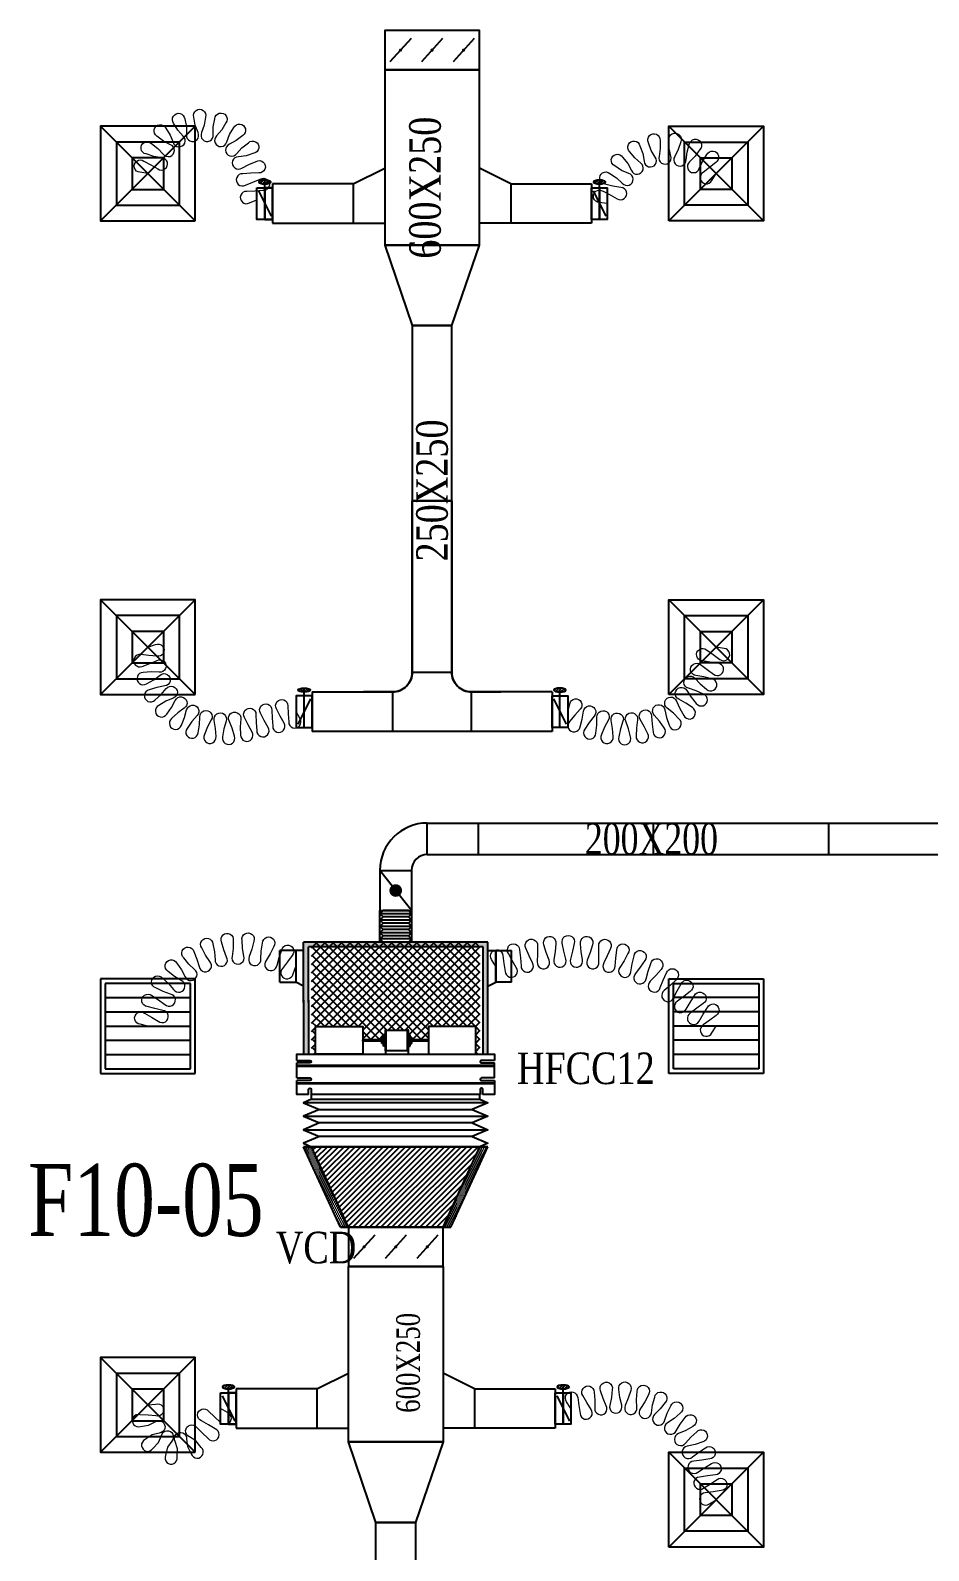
# Model space of a CAD drawing. Header units: metres. Extents: x 352651 to 1421851, y -87441 to -24441.
# Drawn here: x 1181488 to 1187178, y -72082 to -62453 of the extents above; entities that cross this region are included whole.
import ezdxf
from ezdxf.enums import TextEntityAlignment as Align

# ---------------------------------------------------------------- set-up
doc = ezdxf.new("R2010")
doc.units = ezdxf.units.M
doc.header["$LTSCALE"] = 300
doc.header["$MEASUREMENT"] = 0
for name, color, linetype in [('bat noi mem', 4, 'CONTINUOUS'), ('CUAGIO', 2, 'CONTINUOUS'), ('KT', 1, 'CONTINUOUS'), ('thiet bi', 11, 'CONTINUOUS')]:
    doc.layers.add(name, color=color, linetype=linetype)
doc.layers.add('noi mem', color=5, linetype='BATTING', lineweight=0)
doc.styles.add('PHU', font='vntimeh.shx', dxfattribs={"width": 0.8})
doc.styles.add('ROMANS', font='romans.shx', dxfattribs={"width": 0.75, "bigfont": 'romancvn.shx'})
doc.linetypes.add('BATTING', pattern='A,0.0001,-0.1,[134,ltypeshp.shx,S=0.1,R=0,X=-0.1,Y=0],-0.2,[134,ltypeshp.shx,S=0.1,R=180,X=0.1,Y=0],-0.1', length=0.4001)
pattern_1 = [(0, (722615.555, 215751.666), (6.25, -12.5), [0, -12.5])]

# ---------------------------------------------------------------- blocks, each defined once
blk = doc.blocks.new('SAD')
at = {"layer": 'CUAGIO', "color": 8}
for p, q in [((-300, -300), (300, 300)), ((300, -300), (-300, 300))]:
    blk.add_line(p, q, dxfattribs=at)
at = {"layer": 'CUAGIO'}
blk.add_lwpolyline([(300, -300), (300, 300), (-300, 300), (-300, -300)], close=True, dxfattribs=at)
at = {"layer": 'CUAGIO', "color": 8}
for points in [[(200, -200), (200, 200), (-200, 200), (-200, -200)], [(100, -100), (100, 100), (-100, 100), (-100, -100)]]:
    blk.add_lwpolyline(points, close=True, dxfattribs=at)
blk = doc.blocks.new('SAG')
at = {"layer": 'CUAGIO'}
for p, q in [((-300, 300), (-300, -300)), ((300, 300), (-300, 300)), ((300, -300), (300, 300)), ((-300, -300), (300, -300))]:
    blk.add_line(p, q, dxfattribs=at)
at = {"layer": 'CUAGIO', "color": 8}
for p, q in [((-270, 270), (-270, -270)), ((270, 270), (-270, 270)), ((-180, -270), (-180, 270)), ((-90, -270), (-90, 270)), ((0, -270), (0, 270)), ((90, -270), (90, 270)), ((180, -270), (180, 270)), ((270, -270), (270, 270)), ((-270, -270), (270, -270))]:
    blk.add_line(p, q, dxfattribs=at)
blk = doc.blocks.new('1-van gio D200')
at = {"layer": 'CUAGIO'}
h = blk.add_hatch(dxfattribs=at)
h.set_pattern_fill('ANSI31', color=256, scale=100, style=0)
edge = h.paths.add_edge_path()
edge.add_ellipse((486127, -58494), major_axis=(-38.1, 0), ratio=0.310482, start_angle=0, end_angle=360, ccw=False)
for p, q in [((486127, -58257.4), (486127, -58494)), ((486167, -58437.3), (486087.1, -58277.5))]:
    blk.add_line(p, q, dxfattribs=at)
at = {"layer": 'CUAGIO', "const_width": 3}
for points in [[(486127, -58457.4), (486177, -58457.4), (486177, -58257.4), (486077, -58257.4), (486077, -58457.4), (486127, -58457.4)], [(486127, -58257.4), (486127, -58494)], [(486167, -58437.3), (486087.1, -58277.5)]]:
    blk.add_lwpolyline(points, dxfattribs=at)
at = {"layer": 'CUAGIO'}
blk.add_lwpolyline([(486177, -58457.4), (486077, -58457.4), (486077, -58257.4), (486177, -58257.4)], close=True, dxfattribs=at)
at = {"layer": 'CUAGIO', "const_width": 5.35}
blk.add_lwpolyline([(486130.7, -58357.4, -1), (486123.3, -58357.4, -1)], format="xyb", close=True, dxfattribs=at)
at = {"layer": 'CUAGIO', "extrusion": (0, 0, -1)}
blk.add_ellipse((486127, -58494), major_axis=(-38.1, 0), ratio=0.310482, start_param=-1.570796, end_param=4.712389, dxfattribs=at)
blk = doc.blocks.new('bac noi mem')
at = {"layer": 'bat noi mem'}
for p, q in [((493886.7, -64673), (493866.7, -64693)), ((494066.7, -64693), (493866.7, -64693)), ((493866.7, -64693), (493886.7, -64713)), ((494046.7, -64673), (493886.7, -64673)), ((494046.7, -64673), (494066.7, -64693)), ((494066.7, -64693), (494046.7, -64713)), ((493886.7, -64713), (493866.7, -64733)), ((494066.7, -64733), (493866.7, -64733)), ((493866.7, -64733), (493886.7, -64753)), ((493886.7, -64753), (493866.7, -64773)), ((494066.7, -64773), (493866.7, -64773)), ((493866.7, -64773), (493886.7, -64793)), ((493886.7, -64793), (493866.7, -64813)), ((494046.7, -64713), (493886.7, -64713)), ((494046.7, -64753), (493886.7, -64753)), ((494046.7, -64793), (493886.7, -64793)), ((494046.7, -64713), (494066.7, -64733)), ((494066.7, -64733), (494046.7, -64753)), ((494046.7, -64753), (494066.7, -64773)), ((494066.7, -64773), (494046.7, -64793)), ((494046.7, -64793), (494066.7, -64813)), ((494066.7, -64813), (493866.7, -64813)), ((493866.7, -64813), (493886.7, -64833)), ((493886.7, -64833), (493866.7, -64853)), ((494066.7, -64853), (493866.7, -64853)), ((493866.7, -64853), (493886.7, -64873)), ((494046.7, -64833), (493886.7, -64833)), ((494046.7, -64873), (493886.7, -64873)), ((494066.7, -64813), (494046.7, -64833)), ((494046.7, -64833), (494066.7, -64853)), ((494066.7, -64853), (494046.7, -64873))]:
    blk.add_line(p, q, dxfattribs=at)

msp = doc.modelspace()

# ---------------------------------------------------------------- hatches: boundary and pattern name
at = {"layer": 'CUAGIO'}
h = msp.add_hatch(dxfattribs=at)
h.set_pattern_fill('DOTS', color=256, scale=200, style=0)
h.set_pattern_definition([(0, (348861.761, -8163.507), (6.25, -12.5), [0, -12.5])])
h.paths.add_polyline_path([(1184385.5, -68938), (1184355.5, -68938), (1184355.5, -68258), (1183248.5, -68258), (1183248.5, -68610.6), (1183248.5, -68938), (1183218.5, -68938), (1183218.5, -68595.6), (1183218.5, -68228), (1184385.5, -68228)])
at = {"layer": 'CUAGIO', "ltscale": 1.5}
h = msp.add_hatch(dxfattribs=at)
h.set_pattern_fill('ANSI37', color=9, scale=300, angle=360, style=0)
h.set_pattern_definition([(315, (716423.596, -115087.6), (-26.5165043, -26.5165043), []), (225, (716423.596, -115087.6), (-26.5165043, 26.5165043), [])])
h.paths.add_polyline_path([(1184335.5, -68228), (1184335.5, -68938), (1184309.5, -68938), (1184309.5, -68763), (1184009.5, -68763), (1184009.5, -68845.9), (1183904.2, -68845.9), (1183904.2, -68830.3), (1183893.7, -68830.3), (1183893.7, -68814.5), (1183883.8, -68814.5), (1183883.8, -68789.5, 1), (1183877.3, -68787.4), (1183741.1, -68787.4, 1), (1183734.6, -68789.5), (1183734.6, -68814.5), (1183724.8, -68814.5), (1183724.8, -68830.3), (1183714.2, -68830.3), (1183714.2, -68845.9), (1183594.6, -68845.9), (1183594.6, -68763), (1183294.6, -68763), (1183294.6, -68938), (1183268.5, -68938), (1183268.5, -68595.6), (1183268.5, -68228)])
at = {"layer": 'CUAGIO'}
h = msp.add_hatch(dxfattribs=at)
h.set_pattern_fill('DOTS', color=256, scale=200, style=0)
h.set_pattern_definition(pattern_1)
h.paths.add_polyline_path([(1183268.5, -69523.5), (1183218.5, -69523.5), (1183452, -70033.5), (1183502, -70033.5)])
h = msp.add_hatch(dxfattribs=at)
h.set_pattern_fill('ANSI31', color=256, scale=200, style=0)
h.set_pattern_definition([(45, (356661.761, -88785.483), (-17.6776695, 17.6776695), [])])
h.paths.add_polyline_path([(1184102, -70033.5), (1183502, -70033.5), (1183268.5, -69523.5), (1184335.5, -69523.5)])
h = msp.add_hatch(dxfattribs=at)
h.set_pattern_fill('DOTS', color=256, scale=200, style=0)
h.set_pattern_definition(pattern_1)
h.paths.add_polyline_path([(1184102, -70033.5), (1184152, -70033.5), (1184385.5, -69523.5), (1184335.5, -69523.5)])

# ---------------------------------------------------------------- linework, layer by layer
at = {"layer": 'bat noi mem'}
for p, q in [((1184385.5, -69244.9), (1183218.5, -69244.9)), ((1183218.5, -69330.6), (1184385.5, -69330.6)), ((1183318.5, -69287.8), (1184285.5, -69287.8)), ((1183218.5, -69416.3), (1184385.5, -69416.3)), ((1184285.5, -69373.5), (1183318.5, -69373.5)), ((1183268.5, -69523.5), (1184335.5, -69523.5)), ((1184335.5, -69523.5), (1183268.5, -69523.5)), ((1184285.5, -69459.2), (1183318.5, -69459.2))]:
    msp.add_line(p, q, dxfattribs=at)
for points in [[(1183268.5, -69223.5), (1183218.5, -69244.9), (1183318.5, -69287.8), (1183218.5, -69330.6), (1183318.5, -69373.5), (1183218.5, -69416.3), (1183318.5, -69459.2), (1183218.5, -69502), (1183268.5, -69523.5)], [(1184335.5, -69223.5), (1184385.5, -69244.9), (1184285.5, -69287.8), (1184385.5, -69330.6), (1184285.5, -69373.5), (1184385.5, -69416.3), (1184285.5, -69459.2), (1184385.5, -69502), (1184335.5, -69523.5)]]:
    msp.add_lwpolyline(points, dxfattribs=at)
at = {"layer": 'CUAGIO'}
for p, q in [((1183899.1, -62503.4), (1183765.2, -62652)), ((1184099.1, -62503.4), (1183965.2, -62652)), ((1184299.1, -62503.4), (1184165.2, -62652)), ((1184332.1, -62702.7), (1183732.1, -62702.7)), ((1183532.1, -63424.6), (1183732.1, -63324.6)), ((1184532.1, -63424.6), (1184332.1, -63324.6)), ((1183532.1, -63424.6), (1183022.1, -63424.6)), ((1183022.1, -63424.6), (1183022.1, -63674.6)), ((1183532.1, -63424.6), (1183532.1, -63674.6)), ((1184532.1, -63424.6), (1185042.1, -63424.6)), ((1184532.1, -63424.6), (1184532.1, -63674.6)), ((1185042.1, -63424.6), (1185042.1, -63674.6)), ((1183022.1, -63674.6), (1183732.1, -63674.6)), ((1185042.1, -63674.6), (1184332.1, -63674.6)), ((1183907.1, -66517.7), (1184157.1, -66517.7)), ((1183272.1, -66642.7), (1183272.1, -66892.7)), ((1183782.1, -66642.7), (1183782.1, -66892.7)), ((1184282.1, -66892.7), (1184282.1, -66642.7)), ((1184792.1, -66642.7), (1184792.1, -66892.7)), ((1184002, -67473.4), (1188765.4, -67473.3)), ((1184002, -67673.4), (1188965.5, -67673.3)), ((1183702, -67773.4), (1183702, -67984.4)), ((1183902, -68028), (1183702, -67773.4)), ((1183702, -67773.4), (1183902, -67773.4)), ((1183702, -67773.4), (1183702, -68004)), ((1183902, -67773.4), (1183902, -68004.5)), ((1183702, -68028), (1183902, -68028)), ((1183702, -68228), (1183702, -68028)), ((1183902, -68028), (1183902, -68228)), ((1183218.5, -68610.6), (1183218.5, -68228)), ((1183248.5, -68610.6), (1183248.5, -68258)), ((1183902, -68228), (1183702, -68228)), ((1183068.8, -68481.9), (1183068.8, -68281.9)), ((1183168.5, -68281.9), (1183068.8, -68281.9)), ((1183168.5, -68281.9), (1183168.5, -68481.9)), ((1183168.5, -68281.9), (1183168.5, -68481.9)), ((1183168.5, -68281.9), (1183168.5, -68481.9)), ((1184435.5, -68481.9), (1184435.5, -68281.9)), ((1184435.5, -68281.9), (1184435.5, -68481.9)), ((1184435.5, -68281.9), (1184435.5, -68481.9)), ((1184435.5, -68281.9), (1184535.2, -68281.9)), ((1184535.2, -68481.9), (1184535.2, -68281.9)), ((1183218.5, -68595.6), (1183218.5, -68938)), ((1183248.5, -68595.6), (1183248.5, -68938)), ((1184385.5, -69523.5), (1183218.5, -69523.5)), ((1183452, -70033.5), (1183218.5, -69523.5)), ((1183218.5, -69523.5), (1184385.5, -69523.5)), ((1183268.5, -69523.5), (1184335.5, -69523.5)), ((1184335.5, -69523.5), (1183268.5, -69523.5)), ((1183502, -70033.5), (1183268.5, -69523.5)), ((1184102, -70033.5), (1184335.5, -69523.5)), ((1184152, -70033.5), (1184385.5, -69523.5)), ((1183502, -70033.5), (1183452, -70033.5)), ((1183452, -70033.5), (1184152, -70033.5)), ((1183502, -70033.5), (1183452, -70033.5)), ((1183669, -70084.2), (1183535.1, -70232.8)), ((1183869, -70084.2), (1183735.1, -70232.8)), ((1184069, -70084.2), (1183935.1, -70232.8)), ((1184102, -70033.5), (1184152, -70033.5)), ((1184102, -70033.5), (1184152, -70033.5)), ((1184102, -70283.5), (1183502, -70283.5)), ((1183302, -71057.2), (1183502, -70957.2)), ((1184302, -71057.2), (1184102, -70957.2)), ((1183302, -71057.2), (1182792, -71057.2)), ((1182792, -71057.2), (1182792, -71307.2)), ((1183302, -71057.2), (1183302, -71307.2)), ((1184302, -71057.2), (1184812, -71057.2)), ((1184302, -71057.2), (1184302, -71307.2)), ((1184812, -71057.2), (1184812, -71307.2)), ((1182792, -71307.2), (1183502, -71307.2)), ((1184812, -71307.2), (1184102, -71307.2))]:
    msp.add_line(p, q, dxfattribs=at)
at = {"layer": 'CUAGIO', "ltscale": 1.5}
msp.add_line((1184792.1, -66892.7), (1183272.1, -66892.7), dxfattribs=at)
at = {"layer": 'CUAGIO', "color": 2}
for p, q in [((1184002, -67673.4), (1184002, -67473.4)), ((1184325.4, -67673.3), (1184325.4, -67473.3)), ((1185435.4, -67673.3), (1185435.4, -67473.3)), ((1186545.4, -67673.3), (1186545.4, -67473.3)), ((1183702, -67818), (1183702, -68028)), ((1183902, -67818), (1183902, -68028)), ((1184385.5, -68228), (1183218.5, -68228)), ((1184355.5, -68258), (1183248.5, -68258)), ((1184355.5, -68938), (1184355.5, -68258)), ((1184385.5, -68938), (1184385.5, -68228))]:
    msp.add_line(p, q, dxfattribs=at)
at = {"layer": 'CUAGIO'}
for points in [[(1183732.1, -62702.7), (1184332.1, -62702.7), (1184332.1, -62452.7), (1183732.1, -62452.7)], [(1183022.1, -63449.6), (1182972.1, -63449.6), (1182972.1, -63649.6), (1183022.1, -63649.6)], [(1185042.1, -63449.6), (1185092.1, -63449.6), (1185092.1, -63649.6), (1185042.1, -63649.6)], [(1184332.1, -63812.7), (1183732.1, -63812.7), (1183907.1, -64322.7), (1184157.1, -64322.7)], [(1183907.1, -64322.7), (1183907.1, -65432.7), (1184157.1, -65432.7), (1184157.1, -64322.7)], [(1183502, -70283.5), (1184102, -70283.5), (1184102, -70033.5), (1183502, -70033.5)], [(1183502, -70283.5), (1184102, -70283.5), (1184102, -71393.5), (1183502, -71393.5)], [(1182792, -71082.2), (1182742, -71082.2), (1182742, -71282.2), (1182792, -71282.2)], [(1184812, -71082.2), (1184862, -71082.2), (1184862, -71282.2), (1184812, -71282.2)], [(1183502, -71393.5), (1184102, -71393.5), (1183927, -71903.5), (1183677, -71903.5)]]:
    msp.add_lwpolyline(points, close=True, dxfattribs=at)
for points, const_width in [([(1183827.1, -62577.7, -1), (1183837.1, -62577.7, -1)], 10), ([(1184027.1, -62577.7, -1), (1184037.1, -62577.7, -1)], 10), ([(1184227.1, -62577.7, -1), (1184237.1, -62577.7, -1)], 10), ([(1183822, -67901, 1), (1183782, -67901, 1)], 40), ([(1183597, -70158.5, -1), (1183607, -70158.5, -1)], 10), ([(1183797, -70158.5, -1), (1183807, -70158.5, -1)], 10), ([(1183997, -70158.5, -1), (1184007, -70158.5, -1)], 10)]:
    msp.add_lwpolyline(points, format="xyb", close=True, dxfattribs=dict(at, const_width=const_width))
at = {"layer": 'CUAGIO', "color": 2}
msp.add_lwpolyline([(1183732.1, -63812.7), (1184332.1, -63812.7), (1184332.1, -62702.7), (1183732.1, -62702.7)], close=True, dxfattribs=at)
at = {"layer": 'CUAGIO'}
for points in [[(1183272.1, -66642.7), (1183782.1, -66642.7, 0.414214), (1183907.1, -66517.7), (1183907.1, -65432.7), (1184157.1, -65432.7), (1184157.1, -66517.7, 0.414214), (1184282.1, -66642.7), (1184467.1, -66642.7)], [(1184792.1, -66642.7), (1184282.1, -66642.7, -0.414214), (1184157.1, -66517.7), (1184157.1, -65432.7), (1183907.1, -65432.7), (1183907.1, -66517.7, -0.414214), (1183782.1, -66642.7), (1183597.1, -66642.7)], [(1182366.8, -73087.6), (1183552, -73087.6, 0.414214), (1183677, -72962.6), (1183677, -71903.5), (1183927, -71903.5), (1183927, -72962.6, 0.414214), (1184052, -73087.6), (1185237.2, -73087.6)]]:
    msp.add_lwpolyline(points, format="xyb", dxfattribs=at)
for points in [[(1183218.5, -68281.9), (1183168.5, -68281.9)], [(1184385.5, -68281.9), (1184435.5, -68281.9)], [(1183068.8, -68481.9), (1183168.5, -68481.9)], [(1183218.5, -68507.1), (1183168.5, -68481.9)], [(1184385.5, -68507.1), (1184435.5, -68481.9)], [(1184535.2, -68481.9), (1184435.5, -68481.9)]]:
    msp.add_lwpolyline(points, dxfattribs=at)
for radius in [300, 100]:
    msp.add_arc((1184002, -67773.4), radius, 90, 180, dxfattribs=at)
at = {"layer": 'noi mem', "linetype": 'ByBlock', "ltscale": 1.5}
for points in [[(1182232.1, -63359.6), (1182182, -63351.6, -1.333333), (1182206.4, -63280.7), (1182250.8, -63305.2), (1182294.9, -63329.9, 1.333333), (1182319.8, -63259.2), (1182269.8, -63250.9), (1182220.1, -63235.5, -1.333333), (1182254.1, -63168.7), (1182295.8, -63199.7), (1182329.2, -63236.3, 1.333333), (1182374.7, -63176.7), (1182330.7, -63154.1), (1182289.7, -63122, -1.333333), (1182345.3, -63071.6), (1182373.2, -63115.5), (1182391.4, -63161.6, 1.333333), (1182455.2, -63122.1), (1182422.1, -63085.3), (1182395.2, -63040.7, -1.333333), (1182465.1, -63013.5), (1182475.6, -63064.5), (1182476.1, -63113.9, 1.333333), (1182549.8, -63099.8), (1182532, -63053.7), (1182522.8, -63002.4, -1.333333), (1182597.8, -63001.9), (1182589.4, -63053.3), (1182572.2, -63099.7, 1.333333), (1182646.1, -63112.8), (1182645.9, -63063.3), (1182655.7, -63012.2, -1.333333), (1182725.9, -63038.4), (1182699.7, -63083.4), (1182667.1, -63120.6, 1.333333), (1182731.4, -63159.2), (1182749, -63112.9), (1182776.3, -63068.6, -1.333333), (1182832.5, -63118.2), (1182792, -63150.9), (1182748.3, -63174.1, 1.333333), (1182794.6, -63233.1), (1182827.5, -63196.1), (1182868.8, -63164.4, -1.333333), (1182903.7, -63230.8), (1182854.2, -63246.9), (1182805.1, -63253, 1.333333), (1182827.4, -63324.6), (1182871.2, -63301.7), (1182918.1, -63282.1, -1.333333), (1182934.7, -63355.3), (1182884, -63357.8), (1182833.3, -63360.3, 1.333333), (1182849.9, -63433.5), (1182896.7, -63413.9), (1182943.5, -63394.3, -1.333333), (1182960.1, -63467.4), (1182909.4, -63470), (1182858.7, -63472.5, 1.333333), (1182875.3, -63545.6), (1182922.1, -63526)], [(1185142.1, -63549.6), (1185091.9, -63542.3, -1.333333), (1185115.2, -63471), (1185160, -63494.7), (1185204.8, -63518.6, 1.333333), (1185228.2, -63447.3), (1185178, -63440), (1185127.7, -63427.2, -1.333333), (1185158.1, -63358.6), (1185201.4, -63387.3), (1185237.5, -63421.3, 1.333333), (1185278.5, -63358.5), (1185232.8, -63339.1), (1185189.2, -63311.1, -1.333333), (1185239.7, -63255.6), (1185271.6, -63296.5), (1185295.2, -63340.1, 1.333333), (1185353.9, -63293.5), (1185316.7, -63260.7), (1185284.1, -63220.3, -1.333333), (1185349.5, -63183.6), (1185367, -63232.5), (1185375.6, -63281.3, 1.333333), (1185446, -63255.6), (1185421, -63212.7), (1185402.8, -63164.1, -1.333333), (1185476.5, -63149.9), (1185477.6, -63201.8), (1185470.4, -63250.9, 1.333333), (1185545.3, -63248.7), (1185535.2, -63200.1), (1185533.2, -63148.3, -1.333333), (1185607.6, -63158.1), (1185592.3, -63207.6), (1185569.9, -63251.9, 1.333333), (1185641.8, -63273.5), (1185647.5, -63224.2), (1185662, -63174.4, -1.333333), (1185729.4, -63207.1), (1185699.3, -63249.3), (1185664.1, -63284.3, 1.333333), (1185725.4, -63327.4), (1185746.4, -63282.5), (1185773.4, -63239.3, -1.333333), (1185829.3, -63289.3), (1185789.4, -63320.9), (1185749.4, -63352.2, 1.333333), (1185805, -63402.5), (1185832.1, -63359.6)], [(1182232.1, -66359.6), (1182280.5, -66342.7, -1.333333), (1182289.1, -66417.2), (1182238.2, -66411.7), (1182187.2, -66406.4, 1.333333), (1182195.9, -66480.9), (1182244.2, -66463.9), (1182290.7, -66444, -1.333333), (1182304.2, -66517.7), (1182253.7, -66515.5), (1182201.9, -66519.4, 1.333333), (1182223.5, -66591.2), (1182268.9, -66565.8), (1182309.7, -66536.1, -1.333333), (1182339.2, -66605), (1182289.5, -66614.1), (1182239.8, -66629.3, 1.333333), (1182276.8, -66694.5), (1182315.4, -66659.8), (1182348.7, -66621.7, -1.333333), (1182392.7, -66682.5), (1182346.2, -66702.3), (1182301.1, -66728.1, 1.333333), (1182351.5, -66783.6), (1182381.5, -66741.1), (1182405.6, -66696.7, -1.333333), (1182461.9, -66746.2), (1182420.9, -66775.8), (1182382.6, -66810.9, 1.333333), (1182444.1, -66853.9), (1182463.9, -66805.9), (1182477.6, -66757.2, -1.333333), (1182543.5, -66793.1), (1182510, -66831), (1182480.5, -66873.7, 1.333333), (1182549.9, -66902), (1182558.6, -66850.8), (1182561.3, -66800.3, -1.333333), (1182633.4, -66820.8), (1182609.2, -66865.1), (1182589.7, -66913.3, 1.333333), (1182663.7, -66925.6), (1182660.9, -66873.7), (1182652.3, -66823.9, -1.333333), (1182727.2, -66828), (1182713.4, -66876.6), (1182705, -66927.9, 1.333333), (1182779.9, -66923.5), (1182765.8, -66873.5), (1182746.4, -66826.9, -1.333333), (1182820.3, -66814.2), (1182817.5, -66864.7), (1182819.5, -66916.1, 1.333333), (1182892, -66896.9), (1182868.3, -66851.2), (1182844.2, -66806, -1.333333), (1182916.5, -66786.1), (1182918.9, -66837.3), (1182921.3, -66888.5, 1.333333), (1182993.7, -66868.6), (1182969.6, -66823.4), (1182945.5, -66778.1, -1.333333), (1183017.8, -66758.3), (1183020.2, -66809.4), (1183022.6, -66860.6, 1.333333), (1183094.9, -66840.8), (1183070.8, -66795.5), (1183046.8, -66750.3, -1.333333), (1183119.1, -66730.4), (1183121.5, -66781.6), (1183123.9, -66832.8, 1.333333), (1183196.2, -66812.9), (1183172.1, -66767.7)], [(1184892.1, -66767.7), (1184904.5, -66717.7, -1.333333), (1184971, -66752.4), (1184937.2, -66791.2), (1184903.3, -66829.9, 1.333333), (1184969.8, -66864.6), (1184982.2, -66814.6), (1184991.9, -66764.7, -1.333333), (1185060, -66796.1), (1185028.3, -66835.9), (1184999.9, -66879.5, 1.333333), (1185070.6, -66904.7), (1185076.1, -66853), (1185076.7, -66802.1, -1.333333), (1185149.4, -66820.8), (1185125.3, -66865.6), (1185105.2, -66913.6, 1.333333), (1185179.2, -66925.7), (1185175.4, -66873.8), (1185166.9, -66823.7, -1.333333), (1185241.7, -66829.1), (1185226, -66877.5), (1185214.8, -66928.3, 1.333333), (1185289.8, -66926.9), (1185276.8, -66876.6), (1185259.4, -66828.8, -1.333333), (1185334, -66820.7), (1185327.3, -66871.1), (1185325.3, -66923.1, 1.333333), (1185398.9, -66908.3), (1185377, -66861.1), (1185351.4, -66817.2, -1.333333), (1185423.3, -66795.9), (1185425.7, -66846.7), (1185433.1, -66898.2, 1.333333), (1185502.8, -66870.5), (1185472.9, -66827.9), (1185439.8, -66789.3, -1.333333), (1185506.7, -66755.4), (1185518.2, -66805), (1185534.7, -66854.3, 1.333333), (1185598.3, -66814.6), (1185561.3, -66778.1), (1185521.7, -66746, -1.333333), (1185581.5, -66700.7), (1185601.7, -66747.4), (1185626.8, -66793, 1.333333), (1185682.3, -66742.5), (1185639.2, -66713.3), (1185594.6, -66688.8, -1.333333), (1185645.3, -66633.5), (1185673.6, -66675.8), (1185706.4, -66716.1, 1.333333), (1185751.9, -66656.5), (1185704.4, -66635.5), (1185656.1, -66619.4, -1.333333), (1185696, -66555.9), (1185731.4, -66592.5), (1185770.9, -66626.3, 1.333333), (1185805, -66559.5), (1185754.5, -66547.3), (1185703.8, -66539.1, -1.333333), (1185732.9, -66470), (1185774.1, -66500.5), (1185815.8, -66530.7, 1.333333), (1185844.3, -66461.3), (1185793.5, -66453.5), (1185742.6, -66445.7, -1.333333), (1185771.2, -66376.3), (1185812.8, -66406.5), (1185854.4, -66436.8, 1.333333), (1185883, -66367.4), (1185832.1, -66359.6)], [(1182232.1, -68759.6), (1182183, -68747.8, -1.333333), (1182211, -68678.3), (1182254.6, -68703.9), (1182298.1, -68729.5, 1.333333), (1182326.2, -68660), (1182277, -68648.3), (1182227.6, -68635.7, -1.333333), (1182256.6, -68566.5), (1182300.2, -68592.9), (1182340, -68622.8, 1.333333), (1182375.4, -68556.6), (1182328.5, -68540.1), (1182282.2, -68517.7, -1.333333), (1182324.4, -68455.7), (1182362.2, -68490.5), (1182394.8, -68528, 1.333333), (1182443.3, -68470.8), (1182400.9, -68444.7), (1182360.5, -68413.1, -1.333333), (1182414.7, -68361.4), (1182444.3, -68403.3), (1182468.4, -68446.9, 1.333333), (1182527.8, -68401.2), (1182491.9, -68366.8), (1182458.9, -68327.4, -1.333333), (1182522.9, -68288.2), (1182543, -68335.4), (1182557.4, -68383.1, 1.333333), (1182625.1, -68350.9), (1182597.2, -68309.7), (1182573.3, -68264.3, -1.333333), (1182644.1, -68239.4), (1182653.8, -68289.8), (1182657.8, -68339.5, 1.333333), (1182730.8, -68322.3), (1182712.2, -68276.1), (1182698.4, -68226.6, -1.333333), (1182772.8, -68217.3), (1182771.7, -68268.6), (1182765.1, -68317.9, 1.333333), (1182840.1, -68316.5), (1182831.6, -68267.4), (1182828.5, -68216.2, -1.333333), (1182903.3, -68222.7), (1182891.4, -68272.6), (1182874.6, -68319.5, 1.333333), (1182948.2, -68333.9), (1182950.2, -68284.1), (1182958, -68233.4, -1.333333), (1183029.7, -68255.4), (1183007.5, -68301.8), (1182981.2, -68344, 1.333333), (1183050.2, -68373.6), (1183062.7, -68325.4), (1183079.5, -68277.5, -1.333333), (1183145.8, -68312.7), (1183115.7, -68353.5), (1183085.4, -68394, 1.333333), (1183151.5, -68429.5), (1183168.5, -68381.9)], [(1184435.5, -68381.9), (1184409.6, -68338.1, -1.333333), (1184480.2, -68312.9), (1184487.8, -68363.3), (1184495.4, -68413.6, 1.333333), (1184566.1, -68388.5), (1184540.2, -68344.7), (1184515.7, -68299.6, -1.333333), (1184587.2, -68277), (1184593.1, -68327.9), (1184596.2, -68378.4, 1.333333), (1184668.8, -68359.5), (1184646.8, -68313.9), (1184627.1, -68266.6, -1.333333), (1184700.5, -68251.4), (1184701.2, -68302.6), (1184699.1, -68353.2, 1.333333), (1184773.2, -68341.8), (1184756.1, -68294.2), (1184741.3, -68245.1, -1.333333), (1184815.9, -68237.5), (1184811.3, -68288.6), (1184804.1, -68338.7, 1.333333), (1184879, -68334.9), (1184866.8, -68285.8), (1184857.1, -68235.4, -1.333333), (1184932.1, -68235.5), (1184922.3, -68285.9), (1184910, -68334.9, 1.333333), (1184984.9, -68338.9), (1184977.7, -68288.8), (1184973.3, -68237.7, -1.333333), (1185047.9, -68245.5), (1185033, -68294.5), (1185015.7, -68342.1, 1.333333), (1185089.8, -68353.7), (1185087.8, -68303.1), (1185088.6, -68251.8, -1.333333), (1185162, -68267.2), (1185142.2, -68314.5), (1185120.1, -68360, 1.333333), (1185192.6, -68379.1), (1185195.9, -68328.6), (1185201.9, -68277.7, -1.333333), (1185273.4, -68300.5), (1185248.8, -68345.5), (1185222.2, -68388.5, 1.333333), (1185292.3, -68415), (1185300.7, -68365.1), (1185311.9, -68315, -1.333333), (1185380.7, -68345), (1185351.6, -68387.3), (1185320.7, -68427.4, 1.333333), (1185387.9, -68460.9), (1185401.3, -68412.1), (1185417.6, -68363.5, -1.333333), (1185482.9, -68400.3), (1185449.7, -68439.4), (1185414.8, -68476.1, 1.333333), (1185478.2, -68516.3), (1185496.5, -68469.1), (1185517.7, -68422.4, -1.333333), (1185578.9, -68465.8), (1185541.8, -68501.3), (1185503.4, -68534.2, 1.333333), (1185562.3, -68580.7), (1185585.4, -68535.6), (1185611.3, -68491.3, -1.333333), (1185667.7, -68540.7), (1185627.2, -68572.2), (1185586.3, -68602.6, 1.333333), (1185641.6, -68653.2), (1185668.2, -68609.7), (1185694.8, -68566.2, -1.333333), (1185750.1, -68616.8), (1185709.2, -68647.2), (1185668.3, -68677.5, 1.333333), (1185723.6, -68728.1), (1185750.2, -68684.6), (1185776.7, -68641.2, -1.333333), (1185832.1, -68691.8), (1185791.2, -68722.1), (1185750.2, -68752.4, 1.333333), (1185805.6, -68803), (1185832.1, -68759.6)], [(1184912, -71182.2), (1184884.4, -71139.2, -1.333333), (1184954.7, -71112.9), (1184962.1, -71163.5), (1184969.5, -71214.1, 1.333333), (1185039.8, -71187.9), (1185012.2, -71144.8), (1184987.1, -71099.6, -1.333333), (1185058.8, -71077.6), (1185063.3, -71129.2), (1185062.7, -71179.7, 1.333333), (1185136.2, -71164.6), (1185115.7, -71118.4), (1185099.6, -71069.2, -1.333333), (1185174.2, -71061.2), (1185168.9, -71112.7), (1185158.7, -71162.2, 1.333333), (1185233.7, -71161.3), (1185222.3, -71112.1), (1185215.8, -71060.7, -1.333333), (1185290.5, -71067), (1185275.6, -71116.5), (1185256.3, -71163.2, 1.333333), (1185330.1, -71176.5), (1185328.2, -71126), (1185331.5, -71074.3, -1.333333), (1185403.7, -71094.6), (1185379.7, -71140.4), (1185351.9, -71182.6, 1.333333), (1185421.8, -71209.6), (1185429.6, -71159.7), (1185442.6, -71109.6, -1.333333), (1185509.7, -71143.2), (1185477.4, -71183.6), (1185442.1, -71219.8, 1.333333), (1185505.6, -71259.5), (1185522.7, -71212), (1185545, -71165.3, -1.333333), (1185604.5, -71210.9), (1185565.1, -71244.5), (1185523.6, -71273.3, 1.333333), (1185578.5, -71324.4), (1185604.3, -71280.9), (1185635, -71239.3, -1.333333), (1185684.8, -71295.3), (1185639.8, -71320.9), (1185593.5, -71341.3, 1.333333), (1185637.8, -71401.9), (1185671.3, -71364.1), (1185709.3, -71329, -1.333333), (1185747.6, -71393.4), (1185698.6, -71410), (1185649.4, -71421.4, 1.333333), (1185681.4, -71489.2), (1185721.4, -71458.4), (1185764.6, -71430.6, -1.333333), (1185791.1, -71500.8), (1185740.3, -71508.4), (1185689.6, -71515.5, 1.333333), (1185715.4, -71586), (1185758.6, -71558.7), (1185801.9, -71531.4, -1.333333), (1185827.7, -71601.8), (1185777, -71608.9), (1185726.4, -71616, 1.333333), (1185752.1, -71686.4), (1185795.4, -71659.1), (1185838.6, -71631.8, -1.333333), (1185864.4, -71702.3), (1185813.8, -71709.3), (1185763.1, -71716.4, 1.333333), (1185788.9, -71786.9), (1185832.1, -71759.6)], [(1182232.1, -71159.6), (1182282.1, -71153.7, -1.333333), (1182282.9, -71228.7), (1182232.9, -71224), (1182181.5, -71221.2, 1.333333), (1182185.1, -71296.1), (1182235.9, -71288.3), (1182278.3, -71266.9, -1.333333), (1182304.2, -71337.3), (1182258.1, -71348.5), (1182214.5, -71378.9, 1.333333), (1182263.5, -71435.7), (1182300, -71397), (1182317.7, -71353, -1.333333), (1182383.6, -71388.9), (1182356.3, -71427.6), (1182343.6, -71479.3, 1.333333), (1182417.9, -71489.6), (1182419.8, -71436.5), (1182404.2, -71391.7, -1.333333), (1182477.3, -71375.3), (1182482.3, -71422.4), (1182506.8, -71469.6, 1.333333), (1182569.5, -71428.5), (1182535.9, -71387.3), (1182494.7, -71360.8, -1.333333), (1182541.9, -71302.5), (1182576.4, -71337.2), (1182613.4, -71371.4, 1.333333), (1182658.2, -71311.2), (1182615, -71285.6), (1182571.7, -71259.9, -1.333333), (1182616.6, -71199.8), (1182653.5, -71233.9), (1182690.4, -71268, 1.333333), (1182735.3, -71207.9), (1182692, -71182.2)]]:
    msp.add_lwpolyline(points, format="xyb", dxfattribs=at)
at = {"layer": 'thiet bi'}
for p, q in [((1183714.2, -68845.9), (1183594.6, -68845.9)), ((1183594.6, -68855), (1183594.6, -68845.9)), ((1183714.2, -68870.7), (1183714.2, -68830.3)), ((1183724.8, -68830.3), (1183714.2, -68830.3)), ((1183724.8, -68886.5), (1183724.8, -68814.5)), ((1183734.6, -68814.5), (1183724.8, -68814.5)), ((1183741.1, -68913.5), (1183741.1, -68787.4)), ((1183877.3, -68913.5), (1183877.3, -68787.4)), ((1183883.8, -68814.5), (1183893.7, -68814.5)), ((1183893.7, -68886.5), (1183893.7, -68814.5)), ((1183893.7, -68830.3), (1183904.2, -68830.3)), ((1183904.2, -68870.7), (1183904.2, -68830.3)), ((1184009.5, -68845.9), (1183904.2, -68845.9)), ((1183714.2, -68855), (1183594.6, -68855)), ((1183724.8, -68870.7), (1183714.2, -68870.7)), ((1183734.6, -68886.5), (1183724.8, -68886.5)), ((1183737.9, -68915.9), (1183737.9, -68938)), ((1183880.6, -68915.9), (1183880.6, -68938)), ((1183883.8, -68886.5), (1183893.7, -68886.5)), ((1183893.7, -68870.7), (1183904.2, -68870.7)), ((1184009.5, -68855), (1183904.2, -68855)), ((1184427.5, -69010), (1183176.5, -69010)), ((1184427.5, -69015), (1183176.5, -69015)), ((1184427.5, -69121), (1183176.5, -69121)), ((1184427.5, -69126), (1183176.5, -69126)), ((1183268.5, -69223.5), (1183268.5, -69192)), ((1183268.5, -69223.5), (1184335.5, -69223.5)), ((1184335.5, -69223.5), (1184335.5, -69192))]:
    msp.add_line(p, q, dxfattribs=at)
for points in [[(1183294.6, -68763), (1183594.6, -68763), (1183594.6, -68938), (1183294.6, -68938)], [(1183883.8, -68787.4), (1183734.6, -68787.4), (1183734.6, -68913.5), (1183883.8, -68913.5)], [(1184309.5, -68763), (1184009.5, -68763), (1184009.5, -68938), (1184309.5, -68938)]]:
    msp.add_lwpolyline(points, close=True, dxfattribs=at)
for points in [[(1183176.5, -68977.5), (1183176.5, -68938), (1184427.5, -68938), (1184427.5, -68977.5)], [(1183176.5, -69088.5), (1183176.5, -68993.5)], [(1184427.5, -69088.5), (1184427.5, -68993.5)], [(1183250.5, -69192), (1183176.5, -69192), (1183176.5, -69104.5)], [(1184427.5, -69104.5), (1184427.5, -69192), (1184353.5, -69192)], [(1184337.5, -69192), (1183266.5, -69192)]]:
    msp.add_lwpolyline(points, dxfattribs=at)
for points in [[(1183176.5, -68977.5), (1183258.5, -68977.5, -1), (1183258.5, -68993.5), (1183176.5, -68993.5)], [(1184427.5, -68977.5), (1184345.5, -68977.5, 1), (1184345.5, -68993.5), (1184427.5, -68993.5)], [(1183176.5, -69088.5), (1183258.5, -69088.5, -1), (1183258.5, -69104.5), (1183176.5, -69104.5)], [(1184427.5, -69088.5), (1184345.5, -69088.5, 1), (1184345.5, -69104.5), (1184427.5, -69104.5)], [(1183250.5, -69192), (1183250.5, -69160, -1), (1183266.5, -69160), (1183266.5, -69192)], [(1184353.5, -69192), (1184353.5, -69160, 1), (1184337.5, -69160), (1184337.5, -69192)]]:
    msp.add_lwpolyline(points, format="xyb", dxfattribs=at)
for centre, start, end in [((1183737.9, -68788.5), 18.04953, 161.95047), ((1183880.6, -68788.5), 18.04953, 161.95047), ((1183737.9, -68912.5), 198.04953, 341.95047), ((1183880.6, -68912.5), 198.04953, 341.95047)]:
    msp.add_arc(centre, 3.41, start, end, dxfattribs=at)

# ---------------------------------------------------------------- block references
at = {"layer": 'CUAGIO'}
for name, p in [('SAD', (1182232.1, -63359.6)), ('SAD', (1182232.1, -66359.6)), ('bac noi mem', (689835.3, -3355)), ('SAD', (1182232.1, -71159.6))]:
    msp.add_blockref(name, p, dxfattribs=at)
at = {"layer": 'CUAGIO', "xscale": -1}
for p in [(1185832.1, -63359.6), (1185832.1, -66359.6), (1185832.1, -71759.6)]:
    msp.add_blockref('SAD', p, dxfattribs=at)
at = {"layer": 'CUAGIO'}
for name, p, rotation in [('1-van gio D200', (1669099.2, -121906.9), 180), ('1-van gio D200', (1671219.2, -121906.9), 180), ('1-van gio D200', (1670969.2, -125125.1), 180), ('SAG', (1182232.1, -68759.6), 270), ('1-van gio D200', (1668869, -129539.6), 180), ('1-van gio D200', (1670989, -129539.6), 180)]:
    msp.add_blockref(name, p, dxfattribs=dict(at, rotation=rotation))
at = {"layer": 'CUAGIO', "xscale": -1}
for name, p, rotation in [('1-van gio D200', (697095.1, -125125.1), 180), ('SAG', (1185832.1, -68759.6), 90)]:
    msp.add_blockref(name, p, dxfattribs=dict(at, rotation=rotation))

# ---------------------------------------------------------------- texts
at = {"layer": 'CUAGIO', "color": 2, "style": 'PHU', "width": 0.75}
msp.add_text('200x200', height=200, dxfattribs=at).set_placement((1185422, -67673.4), align=Align.CENTER)
msp.add_text('600x250', height=150, rotation=90, dxfattribs=at).set_placement((1183955.1, -70892.9), align=Align.CENTER)
at = {"layer": 'CUAGIO', "color": 2, "char_height": 200, "attachment_point": 3, "rotation": 90, "style": 'PHU'}
for s, insert, width in [('600x250', (1183887.4, -62999.3), 1155.253), ('250x250', (1183931.8, -64917.1), 788.836)]:
    msp.add_mtext(s, dxfattribs=dict(at, insert=insert, width=width))
at = {"layer": 'CUAGIO', "color": 2, "char_height": 200, "attachment_point": 7, "style": 'PHU'}
for s, insert, width in [('hfcc12', (1184570, -69130), 911.262), ('VCD', (1183042.3, -70266.9), 439.881)]:
    msp.add_mtext(s, dxfattribs=dict(at, insert=insert, width=width))
at = {"layer": 'KT', "ltscale": 1.5, "insert": (1181472.8, -69632.3), "char_height": 456.096, "width": 2517.297, "attachment_point": 1, "style": 'ROMANS'}
msp.add_mtext('{\\fTimes New Roman|b0|i0|c0|p18;F10-05}', dxfattribs=at)

doc.saveas('drawing.dxf')
